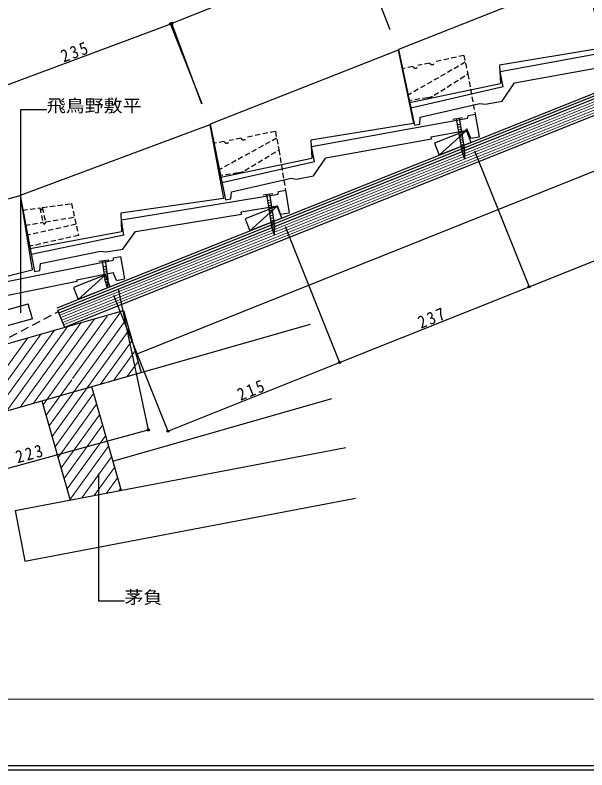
# Model space of a CAD drawing. Units: millimetres, scale not verified. Extents: x -1898 to 2142, y -2692 to 1538.
# Drawn here: x 622 to 1286, y 188 to 1066 of the extents above; entities that cross this region are included whole.
import ezdxf
from ezdxf.enums import TextEntityAlignment as Align

# ---------------------------------------------------------------- set-up
doc = ezdxf.new("R2010")
doc.units = ezdxf.units.MM
doc.header["$LTSCALE"] = 5
doc.header["$PDMODE"] = 32
doc.header["$PDSIZE"] = 2.5
doc.linetypes.add('DASHED1', pattern=[1.8, 1.2, -0.6])
doc.linetypes.add('DASHED2', pattern=[3, 2, -1])
doc.layers.add('0-A', color=2, linetype='Continuous', lineweight=25)
doc.styles.add('ＭＳ ゴシック', font='')
doc.styles.get('ＭＳ ゴシック').set_extended_font_data('MS Gothic')

msp = doc.modelspace()

# ---------------------------------------------------------------- linework, layer by layer
at = {"layer": '0-A', "color": 3}
for p, q in [((1907.601, 1219.797), (670.551, 724.988)), ((1908.715, 1217.011), (671.665, 722.203)), ((672.781, 719.415), (1910.536, 1214.527)), ((679.466, 702.702), (1917.221, 1197.814)), ((762.419, 671.262), (1939.505, 1142.106)), ((1147.458, 931.89), (1143.893, 930.464)), ((1145.734, 933.406), (1148.653, 926.11)), ((1145.92, 933.48), (1148.838, 926.184)), ((1146.106, 933.554), (1149.024, 926.259)), ((1146.291, 933.629), (1149.21, 926.333)), ((1146.477, 933.703), (1149.395, 926.407)), ((526.704, 659.084), (747.865, 722.232)), ((747.865, 722.232), (768.457, 650.115)), ((679.346, 703.001), (672.781, 719.415)), ((547.297, 586.965), (965.092, 706.261)), ((710.763, 633.641), (745.182, 513.102)), ((653.07, 617.168), (686.017, 501.779)), ((735.474, 547.1), (989.803, 619.72)), ((622.129, 489.553), (1005.995, 563.014))]:
    msp.add_line(p, q, dxfattribs=at)
at = {"layer": '0-A', "color": 4, "lineweight": 9}
for p, q in [((673.895, 716.629), (1911.65, 1211.742)), ((675.009, 713.844), (1912.764, 1208.956)), ((676.123, 711.058), (1913.878, 1206.171)), ((677.237, 708.273), (1914.992, 1203.385)), ((678.351, 705.488), (1916.107, 1200.6)), ((688.7, 642.941), (745.545, 721.57)), ((657.601, 634.061), (714.447, 712.691)), ((673.15, 638.501), (728.94, 715.669)), ((690.038, 627.723), (750.838, 711.821)), ((612.289, 605.524), (683.348, 703.811)), ((642.051, 629.621), (698.897, 708.251)), ((581.191, 596.643), (652.248, 694.931)), ((596.74, 601.083), (667.798, 699.37)), ((705.588, 632.164), (754.332, 699.586)), ((565.64, 592.203), (636.699, 690.491)), ((721.137, 636.604), (757.826, 687.35)), ((736.687, 641.044), (761.319, 675.115)), ((752.237, 645.483), (764.813, 662.879)), ((657.882, 600.313), (687.703, 641.561)), ((643.389, 614.403), (657.6, 634.061)), ((654.388, 612.549), (673.15, 638.501)), ((664.869, 575.842), (705.587, 632.163)), ((627.839, 609.964), (642.051, 629.621)), ((661.376, 588.078), (691.196, 629.326)), ((668.363, 563.607), (713.094, 625.479)), ((671.857, 551.371), (716.588, 613.243)), ((675.35, 539.135), (720.082, 601.007)), ((678.844, 526.899), (723.575, 588.772)), ((682.338, 514.664), (727.069, 576.536)), ((685.257, 501.634), (730.563, 564.3)), ((699.579, 504.375), (734.057, 552.064)), ((713.9, 507.115), (737.55, 539.829)), ((728.221, 509.856), (741.044, 527.593)), ((742.541, 512.597), (744.538, 515.358)), ((156.806, 270.507), (2136.806, 270.507))]:
    msp.add_line(p, q, dxfattribs=at)
at = {"layer": '0-A', "color": 6}
for p, q in [((802.577, 1055.303), (1020.772, 1142.583)), ((1057.884, 1048.213), (1020.772, 1142.583)), ((583.927, 973.725), (804.092, 1055.899)), ((839.187, 962.209), (802.577, 1055.303)), ((839.077, 962.165), (804.092, 1055.899)), ((628.795, 955.905), (658.795, 955.905)), ((628.795, 719.406), (628.795, 955.905)), ((1155.711, 907.926), (1218.987, 749.733)), ((935.661, 819.908), (998.938, 661.714)), ((741.635, 747.122), (776.655, 583.257)), ((736.254, 740.143), (799.531, 581.95)), ((799.531, 581.95), (998.938, 661.714)), ((718.996, 532.837), (718.996, 384.586)), ((718.996, 384.586), (748.996, 384.586))]:
    msp.add_line(p, q, dxfattribs=at)
at = {"layer": '0-A'}
for p, q in [((1285.888, 1112.121), (1067.448, 1025.469)), ((1067.115, 1024.738), (848.418, 938.734)), ((1202.192, 986.599), (1324.677, 1009.239)), ((1184.632, 1007.28), (1185.983, 986.11)), ((1188.79, 982.085), (1185.517, 999.786)), ((1080.258, 964.058), (1185.983, 986.11)), ((1187.764, 965.625), (1202.192, 986.599)), ((1188.79, 982.085), (1081.531, 957.174)), ((1168.098, 961.991), (1187.764, 965.625)), ((1092.562, 947.01), (1161.833, 962.865)), ((1161.833, 962.865), (1168.098, 961.991)), ((1092.049, 938.781), (1092.562, 947.01)), ((848.145, 937.87), (627.98, 855.696)), ((848.145, 937.87), (864.155, 852.42)), ((1105.151, 924.199), (1147.458, 931.89)), ((1151.214, 922.409), (1147.458, 931.89)), ((983.046, 899.462), (1105.598, 921.74)), ((1105.598, 921.74), (1105.151, 924.199)), ((1151.214, 922.409), (1161.052, 924.197)), ((965.546, 920.197), (966.835, 899.023)), ((969.63, 894.99), (966.41, 912.7)), ((861.046, 877.284), (966.835, 899.023)), ((969.63, 894.99), (862.298, 870.398)), ((968.556, 878.533), (983.046, 899.462)), ((948.878, 874.955), (968.556, 878.533)), ((873.299, 860.2), (942.617, 875.85)), ((942.617, 875.85), (948.878, 874.955)), ((872.761, 851.971), (873.299, 860.2)), ((864.155, 852.42), (744.767, 835.119)), ((884.421, 836.683), (926.855, 843.634)), ((930.444, 834.09), (926.855, 843.634)), ((744.767, 835.119), (745.686, 813.925)), ((761.902, 814.081), (884.824, 834.216)), ((884.824, 834.216), (884.421, 836.683)), ((930.444, 834.09), (940.313, 835.706)), ((748.41, 809.844), (745.5, 827.607)), ((639.533, 794.036), (745.686, 813.925)), ((748.41, 809.844), (640.665, 787.128)), ((747.049, 793.408), (761.902, 814.081)), ((651.486, 776.741), (721.067, 791.179)), ((721.067, 791.179), (727.312, 790.175)), ((727.312, 790.175), (747.049, 793.408)), ((736.092, 780.783), (736.405, 783.303)), ((736.405, 783.303), (744.248, 784.878)), ((744.248, 784.878), (749.107, 758.825)), ((650.805, 768.523), (651.486, 776.741)), ((430.747, 716.571), (641.627, 769.38)), ((693.573, 757.874), (735.731, 766.339)), ((739.661, 756.928), (735.731, 766.339)), ((556.082, 728.413), (693.93, 756.096)), ((693.942, 756.099), (693.573, 757.874)), ((739.661, 756.928), (749.107, 758.825)), ((443.154, 675.686), (637.224, 729.739)), ((642.053, 712.399), (637.224, 729.739)), ((642.053, 712.399), (444.57, 657.396)), ((156.806, 193.147), (2136.806, 193.147))]:
    msp.add_line(p, q, dxfattribs=at)
at = {"layer": '0-A', "linetype": 'DASHED1'}
for p, q in [((1143.4, 1018.499), (1109.512, 1011.035)), ((1143.4, 1018.499), (1147.819, 996.995)), ((1144.968, 1010.655), (1077.91, 972.206)), ((1103.639, 1009.805), (1089.934, 1006.937)), ((1084.061, 1005.708), (1071.563, 1003.093)), ((1108.77, 972.292), (1147.713, 996.926)), ((1147.819, 996.995), (1156.313, 950.27)), ((1101.211, 969.442), (1079.196, 965.949)), ((924.309, 930.302), (890.296, 923.43)), ((924.309, 930.302), (928.352, 908.723)), ((925.74, 922.431), (858.021, 885.159)), ((884.402, 922.303), (870.649, 919.675)), ((864.756, 918.548), (852.214, 916.151)), ((888.878, 884.706), (928.245, 908.657)), ((928.352, 908.723), (936.029, 861.857)), ((881.27, 881.988), (859.198, 878.88)), ((653.505, 841.851), (687.335, 846.376)), ((687.335, 846.376), (695.614, 809.425)), ((630.562, 838.783), (650.521, 841.452)), ((650.521, 841.452), (654.406, 824.114)), ((653.505, 841.851), (657.333, 824.77)), ((657.241, 825.18), (690.822, 830.815)), ((633.37, 821.173), (654.279, 824.682)), ((692.718, 822.352), (635.236, 809.471)), ((695.614, 809.425), (637.325, 796.364))]:
    msp.add_line(p, q, dxfattribs=at)
at = {"layer": '0-A', "color": 7}
for p, q in [((1130.521, 944.44), (1141.855, 946.385)), ((1134.464, 945.116), (1140.788, 908.265)), ((1135.647, 938.218), (1139.097, 938.809)), ((1136.155, 935.261), (1139.605, 935.852)), ((1136.662, 932.304), (1140.112, 932.896)), ((1137.169, 929.347), (1140.619, 929.939)), ((1137.677, 926.39), (1141.127, 926.983)), ((1138.185, 923.434), (1141.634, 924.026)), ((1151.873, 917.519), (1114.734, 902.664)), ((1138.692, 920.477), (1142.142, 921.069)), ((1139.199, 917.52), (1142.649, 918.112)), ((1139.707, 914.563), (1143.157, 915.156)), ((1140.214, 911.607), (1143.664, 912.198)), ((1140.722, 908.65), (1144.172, 909.242)), ((1144.204, 898.705), (1140.788, 908.265)), ((1141.813, 905.397), (1144.228, 905.811)), ((1142.838, 902.529), (1144.218, 902.766)), ((910.139, 856.478), (921.506, 858.226)), ((914.093, 857.086), (919.773, 820.129)), ((915.156, 850.168), (918.616, 850.699)), ((915.612, 847.202), (919.072, 847.734)), ((916.068, 844.237), (919.527, 844.769)), ((916.524, 841.272), (919.983, 841.804)), ((916.979, 838.306), (920.439, 838.839)), ((917.435, 835.342), (920.895, 835.873)), ((931.825, 829.498), (894.686, 814.643)), ((917.891, 832.376), (921.351, 832.908)), ((918.347, 829.411), (921.806, 829.943)), ((918.803, 826.446), (922.262, 826.978)), ((919.258, 823.481), (922.718, 824.012)), ((919.714, 820.515), (923.174, 821.047)), ((923.022, 810.512), (919.773, 820.129)), ((920.748, 817.244), (923.17, 817.616)), ((921.723, 814.359), (923.107, 814.572)), ((719.285, 779.523), (730.685, 781.036)), ((723.25, 780.05), (726.144, 758.241)), ((724.171, 773.111), (727.64, 773.572)), ((726.847, 763.662), (689.708, 748.806)), ((724.565, 770.137), (728.035, 770.597)), ((724.96, 767.162), (728.43, 767.623)), ((725.354, 764.189), (728.824, 764.65)), ((725.749, 761.215), (729.219, 761.676)), ((726.144, 758.241), (729.613, 758.702)), ((729.194, 748.558), (726.144, 758.241)), ((727.059, 755.336), (729.488, 755.659)), ((689.708, 748.806), (695.279, 734.879)), ((732.418, 749.734), (695.279, 734.879)), ((727.974, 752.432), (729.362, 752.616)), ((151.807, 188.147), (2141.806, 188.147))]:
    msp.add_line(p, q, dxfattribs=at)
at = {"layer": '0-A', "color": 6, "linetype": 'DASHED2'}
for p, q in [((602.308, 683.982), (672.223, 720.809)), ((672.781, 719.415), (671.56, 722.468))]:
    msp.add_line(p, q, dxfattribs=at)
at = {"layer": '0-A'}
for points in [[(1285.888, 1112.121), (1303.641, 1027.017), (1184.632, 1007.28)], [(1185.517, 999.786), (1367.003, 1033.333), (1367.441, 1036.466)], [(1067.115, 1024.738), (1084.615, 939.58), (965.546, 920.197)], [(1067.448, 1025.469), (1085.773, 937.619), (1092.049, 938.781)], [(966.41, 912.7), (1147.994, 945.708), (1148.442, 948.839)], [(1148.442, 948.839), (1156.313, 950.27), (1161.052, 924.197)], [(848.418, 938.734), (866.482, 850.83), (872.761, 851.971)], [(745.5, 827.607), (927.632, 857.442), (928.134, 860.564)], [(928.134, 860.564), (936.029, 861.857), (940.313, 835.706)], [(396.277, 792.472), (627.874, 855.645), (641.627, 769.38)], [(627.98, 855.696), (644.507, 767.491), (650.805, 768.523)], [(542.086, 723.463), (538.541, 741.111), (736.014, 780.767)]]:
    msp.add_lwpolyline(points, dxfattribs=at)
at = {"layer": '0-A', "color": 7}
for points in [[(1137.913, 945.709), (1144.237, 908.857), (1144.204, 898.705)], [(1146.303, 931.447), (1109.163, 916.591), (1114.734, 902.664)], [(1151.873, 917.519), (1146.303, 931.447), (1114.734, 902.664)], [(917.553, 857.618), (923.233, 820.662), (923.022, 810.512)], [(926.254, 843.425), (889.115, 828.57), (894.686, 814.643)], [(931.825, 829.498), (926.254, 843.425), (894.686, 814.643)], [(726.72, 780.51), (729.614, 758.702), (729.194, 748.558)], [(732.418, 749.734), (726.847, 763.662), (695.279, 734.879)]]:
    msp.add_lwpolyline(points, dxfattribs=at)
at = {"layer": '0-A', "color": 6}
for points in [[(998.938, 661.714), (1218.987, 749.733), (1439.037, 837.752)], [(407.241, 600.96), (431.164, 489.018), (776.655, 583.257)]]:
    msp.add_lwpolyline(points, dxfattribs=at)
at = {"layer": '0-A', "color": 3}
msp.add_lwpolyline([(622.129, 489.553), (633.407, 430.623), (1017.272, 504.083)], dxfattribs=at)
at = {"layer": '0-A', "linetype": 'DASHED1'}
for centre, radius, start, end in [((1106.462, 1010.958), 3.051, 202.21577, 1.42624), ((1086.885, 1006.861), 3.05, 202.20866, 1.43356), ((1098.078, 989.195), 20, 279.01312, 302.31573), ((887.246, 923.406), 3.051, 201.21577, 0.42624), ((867.599, 919.651), 3.05, 201.20866, 0.43356), ((878.482, 901.793), 20, 278.01312, 301.31573), ((652.123, 841.162), 1.5, 192.63022, 12.63022), ((655.869, 824.442), 1.5, 192.63022, 12.63022)]:
    msp.add_arc(centre, radius, start, end, dxfattribs=at)
at = {"layer": '0-A', "color": 6}
for p in [(802.577, 1055.303), (804.092, 1055.899), (1218.987, 749.733), (998.938, 661.714), (776.655, 583.257), (799.531, 581.95)]:
    msp.add_point(p, dxfattribs=at)

# ---------------------------------------------------------------- texts
at = {"layer": '0-A', "color": 3, "style": 'ＭＳ ゴシック', "width": 1.1}
for s, p in [('飛鳥野敷平', (658.795, 948.405)), ('茅負', (748.996, 377.086))]:
    msp.add_text(s, height=14.66, dxfattribs=at).set_placement(p, align=Align.BOTTOM_LEFT)
at = {"layer": '0-A', "color": 3, "char_height": 14.66, "attachment_point": 7, "style": 'ＭＳ ゴシック'}
for s, insert, rotation in [('\\T1.27;\\W0.9;235', (678.436, 1010.067), 20.467), ('\\T1.27;\\W0.9;237', (1093.503, 700.617), 21.801), ('\\T1.27;\\W0.9;215', (883.775, 616.725), 21.802), ('\\T1.27;\\W0.9;223', (624.904, 544.262), 15.258)]:
    msp.add_mtext(s, dxfattribs=dict(at, insert=insert, rotation=rotation))

doc.saveas('drawing.dxf')
